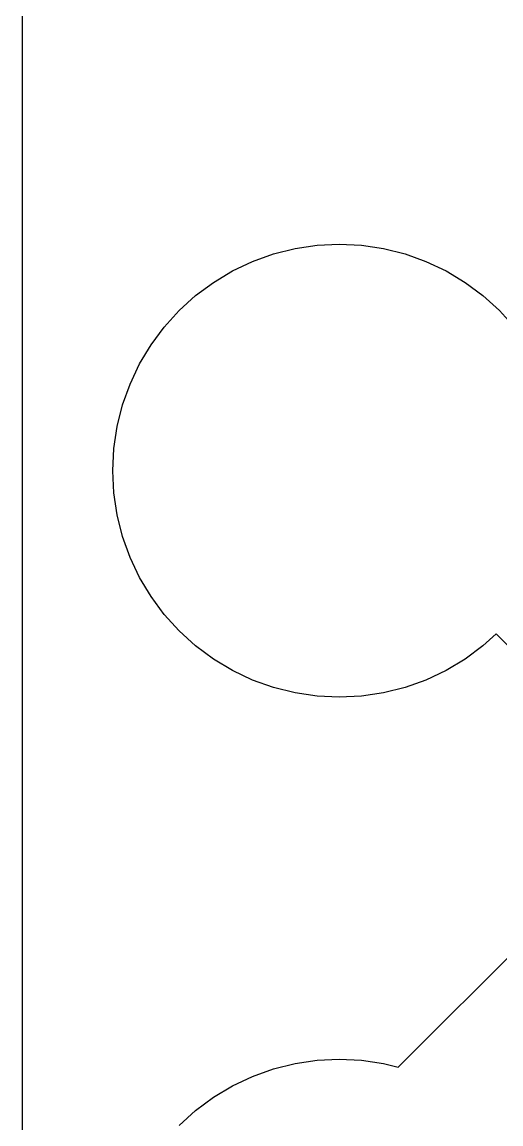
# Model space of a CAD drawing. Extents: x -16 to 132, y -40 to 113.
# Drawn here: x 1.02 to 6.43, y 24.84 to 37.27 of the extents above; entities that cross this region are included whole.
import ezdxf

# ---------------------------------------------------------------- set-up
doc = ezdxf.new("R2010")
doc.units = 0

msp = doc.modelspace()

# ---------------------------------------------------------------- linework, layer by layer
for p, q in [((1.0226, 72.6046), (1.0226, 1.0226)), ((3.86244, 34.6554), (4.1058, 34.7164)), ((4.1058, 34.7164), (4.35397, 34.7532)), ((4.35397, 34.7532), (4.60455, 34.7655)), ((4.60455, 34.7655), (4.85516, 34.7532)), ((4.85516, 34.7532), (5.1033, 34.7164)), ((5.1033, 34.7164), (5.34668, 34.6554)), ((3.62622, 34.5709), (3.86244, 34.6554)), ((5.34668, 34.6554), (5.5829, 34.5709)), ((3.18425, 34.3347), (3.39941, 34.4637)), ((3.39941, 34.4637), (3.62622, 34.5709)), ((5.5829, 34.5709), (5.80969, 34.4637)), ((5.80969, 34.4637), (6.02487, 34.3347)), ((2.98273, 34.1852), (3.18425, 34.3347)), ((6.02487, 34.3347), (6.22639, 34.1852)), ((2.79683, 34.0167), (2.98273, 34.1852)), ((6.22639, 34.1852), (6.41229, 34.0167)), ((2.62834, 33.8308), (2.79683, 34.0167)), ((6.41229, 34.0167), (6.58078, 33.8308)), ((2.47891, 33.6293), (2.62834, 33.8308)), ((2.34991, 33.4142), (2.47891, 33.6293)), ((2.24268, 33.1873), (2.34991, 33.4142)), ((2.15814, 32.9511), (2.24268, 33.1873)), ((2.09718, 32.7078), (2.15814, 32.9511)), ((2.06038, 32.4596), (2.09718, 32.7078)), ((2.04807, 32.209), (2.06038, 32.4596)), ((2.06038, 31.9584), (2.04807, 32.209)), ((2.09718, 31.7103), (2.06038, 31.9584)), ((2.15814, 31.4669), (2.09718, 31.7103)), ((2.24268, 31.2307), (2.15814, 31.4669)), ((2.34991, 31.0039), (2.24268, 31.2307)), ((2.47891, 30.7887), (2.34991, 31.0039)), ((2.62834, 30.5872), (2.47891, 30.7887)), ((2.79683, 30.4013), (2.62834, 30.5872)), ((2.98274, 30.2328), (2.79683, 30.4013)), ((6.37436, 30.3669), (6.22641, 30.2328)), ((8.267, 28.4743), (6.37436, 30.3669)), ((3.18425, 30.0834), (2.98274, 30.2328)), ((6.22641, 30.2328), (6.02489, 30.0834)), ((3.39943, 29.9544), (3.18425, 30.0834)), ((6.02489, 30.0834), (5.80969, 29.9544)), ((3.62624, 29.8471), (3.39943, 29.9544)), ((5.80969, 29.9544), (5.58292, 29.8471)), ((3.86246, 29.7626), (3.62624, 29.8471)), ((4.1058, 29.7017), (3.86246, 29.7626)), ((5.34669, 29.7626), (5.10333, 29.7016)), ((5.58292, 29.8471), (5.34669, 29.7626)), ((4.35399, 29.6648), (4.1058, 29.7017)), ((4.60458, 29.6525), (4.35399, 29.6648)), ((4.85518, 29.6648), (4.60458, 29.6525)), ((5.10333, 29.7016), (4.85518, 29.6648)), ((5.26976, 25.4771), (8.267, 28.4743)), ((3.86247, 25.4578), (4.10582, 25.5187)), ((4.10582, 25.5187), (4.354, 25.5556)), ((4.354, 25.5556), (4.60458, 25.5679)), ((4.60458, 25.5679), (4.85518, 25.5556)), ((4.85518, 25.5556), (5.10333, 25.5187)), ((5.10333, 25.5187), (5.26976, 25.4771)), ((3.39944, 25.266), (3.62625, 25.3733)), ((3.62625, 25.3733), (3.86247, 25.4578)), ((3.18427, 25.137), (3.39944, 25.266)), ((2.98276, 24.9876), (3.18427, 25.137)), ((2.79684, 24.8191), (2.98276, 24.9876))]:
    msp.add_line(p, q)

doc.saveas('drawing.dxf')
